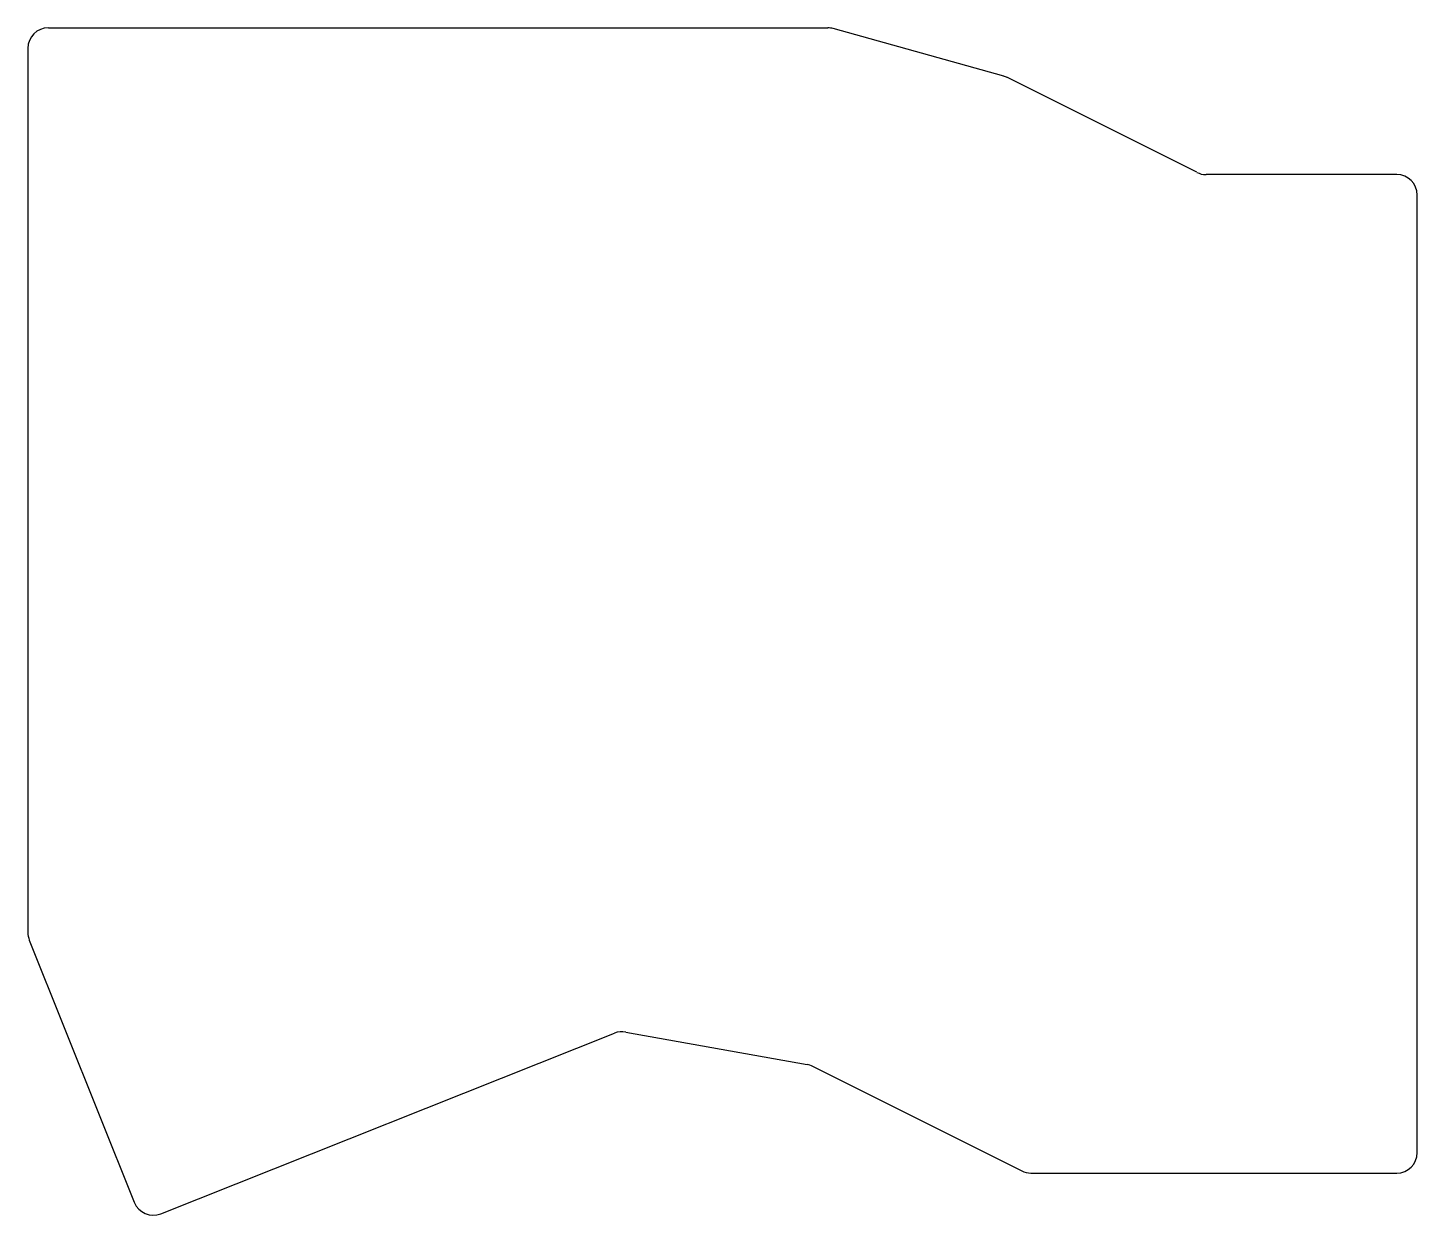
# Model space of a CAD drawing. Header units: millimetres. Extents: x 292 to 427, y -185 to -69.
import ezdxf

# ---------------------------------------------------------------- set-up
doc = ezdxf.new("R2010")
doc.units = ezdxf.units.MM

msp = doc.modelspace()

# ---------------------------------------------------------------- linework, layer by layer
for p, q in [((293.88, -68.99), (369.8, -68.99)), ((386.94, -73.7), (370.34, -69.06)), ((291.88, -70.99), (291.88, -157.09)), ((405.75, -83.06), (387.3, -73.84)), ((425.23, -83.28), (406.65, -83.28)), ((427.23, -178.53), (427.23, -85.28)), ((292.02, -157.83), (302.25, -183.37)), ((304.85, -184.49), (349.03, -166.9)), ((350.12, -166.79), (367.79, -169.95)), ((368.33, -170.13), (388.7, -180.31)), ((389.6, -180.53), (425.23, -180.53))]:
    msp.add_line(p, q)
for centre, start, end in [((293.88, -70.99), 90, 180), ((369.8, -70.99), 74.3936, 90), ((386.4, -75.62), 63.4349, 74.3936), ((406.65, -81.28), 243.4349, 270), ((425.23, -85.28), 0, 90), ((293.88, -157.09), 180, 201.8404), ((349.77, -168.76), 79.8612, 111.7094), ((367.44, -171.92), 63.4349, 79.8612), ((425.23, -178.53), 270, 0), ((389.6, -178.53), 243.4349, 270), ((304.11, -182.63), 201.8404, 291.7094)]:
    msp.add_arc(centre, 2, start, end)

doc.saveas('drawing.dxf')
